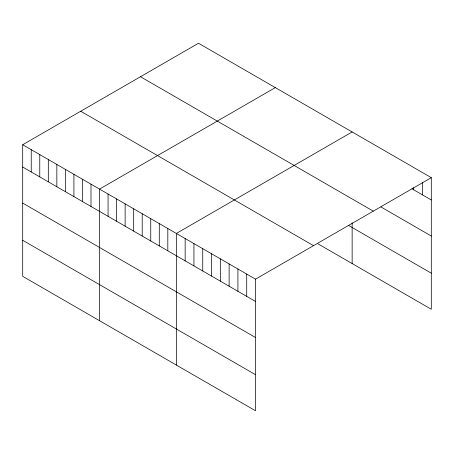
<?xml version="1.0" encoding="UTF-8"?>
<svg xmlns="http://www.w3.org/2000/svg" width="454" height="454" viewBox="0 0 454 454"><rect width="100%" height="100%" fill="white"/><g stroke="black" fill="none" stroke-linecap="round" stroke-linejoin="round"><path stroke-width="0.68" d="M22.7 144.735L255.506 279.148L255.506 410.756L22.7 276.344L22.7 144.735L198.494 43.244L431.3 177.656L431.3 309.265L317.999 243.849M275.317 87.599L99.528 189.091L99.528 320.7M352.145 131.955L176.351 233.447L176.351 365.056M255.506 279.148L431.3 177.656M411.948 188.785L431.3 199.959M380.878 206.916L431.3 236.029M140.479 76.737L373.29 211.15M348.485 225.383L431.3 273.195M80.71 111.241L313.521 245.654M22.7 167.038L255.506 301.45M22.7 203.108L255.506 337.521M22.7 240.274L255.506 374.686M422.504 182.332L422.504 194.879M413.707 187.712L413.707 189.8M352.145 222.846L352.145 263.564M246.715 274.068L246.715 296.371M237.919 268.989L237.919 291.292M229.122 263.916L229.122 286.213M220.326 258.837L220.326 281.139M211.536 253.758L211.536 276.06M202.739 248.678L202.739 270.981M193.943 243.605L193.943 265.902M185.147 238.526L185.147 260.829M167.815 228.521L167.815 250.824M159.28 223.589L159.28 245.892M150.745 218.663L150.745 240.966M142.21 213.732L142.21 236.035M133.675 208.806L133.675 231.109M125.134 203.88L125.134 226.177M116.599 198.948L116.599 221.251M108.063 194.023L108.063 216.32M90.993 184.165L90.993 206.468M82.452 179.234L82.452 201.536M73.917 174.308L73.917 196.61M65.382 169.376L65.382 191.679M56.846 164.45L56.846 186.753M48.311 159.524L48.311 181.821M39.77 154.593L39.77 176.895M31.235 149.667L31.235 171.97"/></g></svg>
